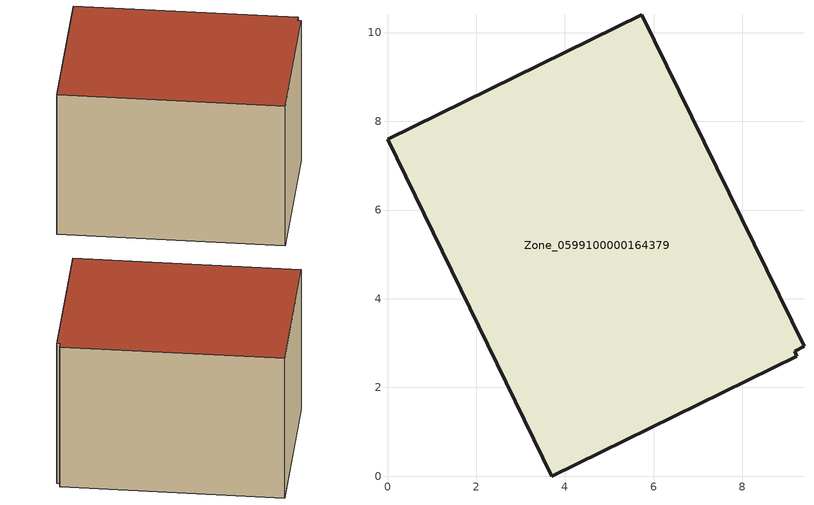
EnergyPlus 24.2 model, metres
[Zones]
Zone_0599100000164379
 floor ground (C_G): 9.39,2.93 9.17,2.82 9.23,2.7 3.7,0 0,7.59 5.73,10.4 z0
 wall outside (C_F): 9.39,2.93 5.73,10.4 0,7.59 3.7,0 9.23,2.7 9.17,2.82 9.39,2.93 z0:5.99
 roof outside (C_R): 9.17,2.82 9.39,2.93 5.73,10.4 0,7.59 3.7,0 9.23,2.7 z5.99
[BUILDING]
Pand.0599100000164379: North Axis=0; Terrain=City; Loads Convergence Tolerance Value=0.04; Temperature Convergence Tolerance Value=0.4; Solar Distribution=FullExterior; Maximum Number of Warmup Days=25; Minimum Number of Warmup Days=1
[Site:Location]
Rotterdam.The.Hague.AP_ZH_NLD Design_Conditions: Latitude=51.96; Longitude=4.45; Time Zone=1; Elevation=-4.5
[SITE:GROUNDTEMPERATURE:BUILDINGSURFACE]
18, 18, 18, 18, 18, 18, 18, 18, 18, 18, 18, 18
[MATERIAL] Thermal Absorptance=0.9; Solar Absorptance=0.7; Visible Absorptance=0.7
Name | Roughness | Thickness | Conductivity | Density | Specific Heat
G.TC.1946-1964 | MediumSmooth | 0.15 | 1 | 540 | 1210
F.TC.1946-1964 | Rough | 0.3 | 0.857143 | 1920 | 840
R.TC.1946-1964 | MediumRough | 0.2 | 0.235294 | 1500 | 1000
[CONSTRUCTION]
C_G: G.TC.1946-1964
C_F: F.TC.1946-1964
C_R: R.TC.1946-1964
[ZONE]
Zone_0599100000164379: Type=1; Multiplier=1; Ceiling Height=Autocalculate; Volume=Autocalculate; Floor Area=autocalculate; Part of Total Floor Area=Yes
[ZONEINFILTRATION:DESIGNFLOWRATE]
Infil_Zone_0599100000164379: Zone or ZoneList or Space or SpaceList=Zone_0599100000164379; Schedule=AlwaysOn; Design Flow Rate Calculation Method=Flow/Area; Flow Rate per Floor Area=0.003; Constant Term Coefficient=1; Temperature Term Coefficient=0; Velocity Term Coefficient=0; Velocity Squared Term Coefficient=0
[HVACTEMPLATE:ZONE:IDEALLOADSAIRSYSTEM]
Zone_0599100000164379: Maximum Heating Supply Air Temperature=50; Minimum Cooling Supply Air Temperature=13; Maximum Heating Supply Air Humidity Ratio=0.0156; Minimum Cooling Supply Air Humidity Ratio=0.0077; Heating Limit=NoLimit; Cooling Limit=NoLimit; Dehumidification Control Type=ConstantSensibleHeatRatio; Cooling Sensible Heat Ratio=0.7; Dehumidification Setpoint=60; Humidification Control Type=None; Humidification Setpoint=30; Outdoor Air Method=None; Outdoor Air Flow Rate per Person=0.00944; Outdoor Air Flow Rate per Zone Floor Area=0; Outdoor Air Flow Rate per Zone=0; Demand Controlled Ventilation Type=None; Outdoor Air Economizer Type=NoEconomizer; Heat Recovery Type=None; Sensible Heat Recovery Effectiveness=0.7; Latent Heat Recovery Effectiveness=0.65
[ZONECONTROL:THERMOSTAT]
ThermostatControl_Zone_0599100000164379: Zone or ZoneList=Zone_0599100000164379; Control Type Schedule=DualSetpointControlType; Control 1=Thermostat_Zone_0599100000164379; Temperature Difference Between Cutout And Setpoint=0
[THERMOSTATSETPOINT:DUALSETPOINT]
Thermostat_Zone_0599100000164379: Heating Setpoint Temperature Schedule=HeatingSetpoint_Zone_0599100000164379; Cooling Setpoint Temperature Schedule=CoolingSetpoint_Zone_0599100000164379
[SCHEDULE:COMPACT]
HeatingSetpoint_Zone_0599100000164379: Through: 12/31, For: AllDays, Until: 24:00, 21
CoolingSetpoint_Zone_0599100000164379: Through: 12/31, For: AllDays, Until: 24:00, 24
DualSetpointControlType: Through: 12/31, For: AllDays, Until: 24:00, 4
AlwaysOn: Through: 12/31, For: AllDays, Until: 24:00, 1
